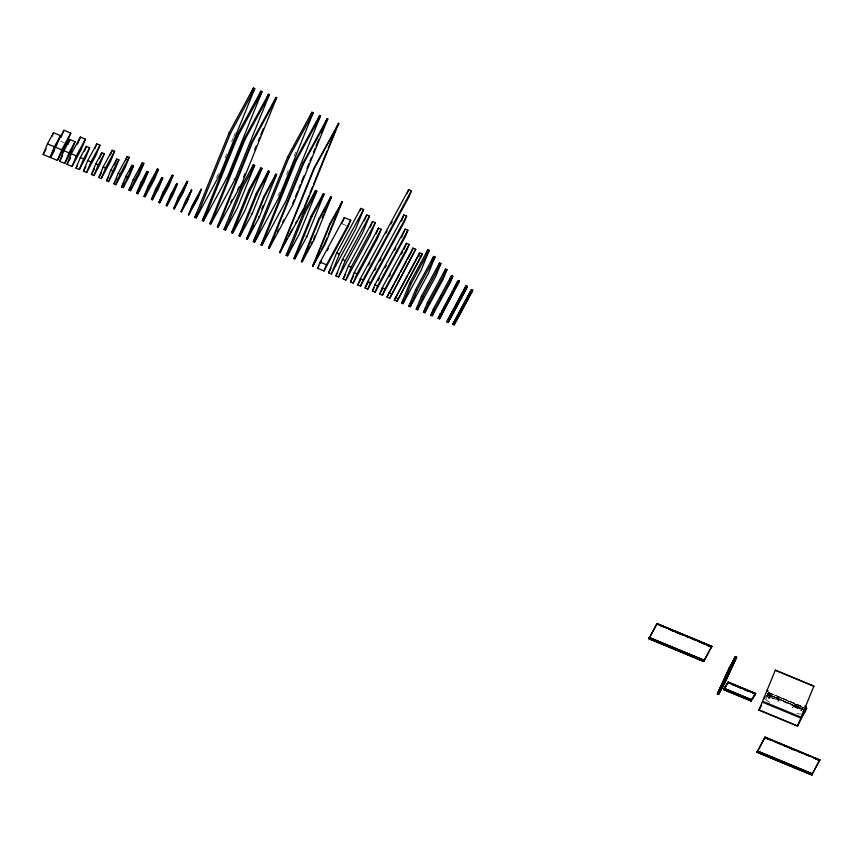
<?xml version="1.0" encoding="UTF-8"?>
<svg xmlns="http://www.w3.org/2000/svg" width="863" height="863" viewBox="0 0 863 863"><rect width="100%" height="100%" fill="white"/><g stroke="black" fill="none" stroke-linecap="round" stroke-linejoin="round"><path stroke-width="0.65" stroke-dasharray="4.32 3.24" d="M768.448 694.284L768.771 693.69M768.609 695.211L769.073 693.658L768.523 694.1M768.901 693.561L768.372 694.909L768.415 694.24M768.75 695.179C770.454 694.618 768.318 694.758 768.534 694.834C768.253 693.474 771.037 693.874 768.879 695.33M769.149 695.179L769.645 693.798L769.386 695.103M769.634 695.103L769.925 694.176M770.098 694.176L769.192 695.028M769.656 694.014L769.677 694.478M768.491 694.542L768.642 693.96M769.656 693.949L768.555 694.337L769.203 693.809M769.764 694.844L769.85 693.69M769.904 694.327L769.699 694.629M769.418 695.298L770.044 693.884M766.927 695.858L768.534 691.522M225.092 157.843L226.613 154.099M231.662 141.629L233.183 137.886M233.69 136.634L236.214 130.399M278.015 195.815L279.536 192.071M286.613 174.617L289.137 168.371M294.197 155.901L295.718 152.158M767.649 693.528L766.657 695.956L767.509 696.312L768.998 692.676L803.388 706.948M768.307 697.973L770.745 693.572L768.307 697.973L769.17 698.329L770.864 695.718M769.559 696.042L770.379 694.122L768.545 693.367L767.736 695.287L802.299 709.591M769.17 698.329L771.598 693.917L770.939 695.751L802.299 709.418M769.731 697.433L770.551 695.492L779.095 698.178L778.361 699.969L769.731 697.433L778.361 699.969M777.93 699.666L778.663 697.876M803.701 711.921L793.917 706.538L794.65 704.737L804.532 709.979M793.917 706.538L795.211 704.844M768.523 694.402L768.771 694.262M769.688 695.028L770.044 694.456M778.458 700.001L777.897 701.479L778.663 700.098M792.676 707.584L793.496 706.225M792.687 707.606L793.475 706.258M216.473 177.498L219.029 172.805M765.6 699.817L767.509 696.312M770.551 695.492L779.095 698.178M766.819 696.031L768.998 692.676M766.905 696.57L768.253 694.478L805.103 709.764M769.569 693.636L768.965 694.068L769.731 694.359M769.494 694.995L769.807 693.82M769.947 694.629L769.494 695.244M768.599 694.284L769.645 693.474M769.343 693.723L768.76 693.938L769.289 693.496M768.901 694.079L768.814 694.629M768.793 693.884L769.429 693.593M769.224 694.683L769.451 694.693M342.881 224.175L346.085 225.491M60.788 141.327L64.207 142.74M768.911 692.806L803.302 707.067M768.469 693.496L770.303 694.251M768.178 694.607L805.028 709.882M767.811 695.168L769.645 695.923M769.052 696.182L769.904 696.538M805.47 708.534L779.138 697.045L778.394 698.847L804.888 710.389M771.673 693.96L805.449 708.674M794.65 704.737L804.435 710.13M794.478 706.635L801.468 710.486M769.85 693.884L769.796 694.65M801.36 714.025A19.957 3.096 22.3 0 1 797.013 713.507M769.753 702.428A19.957 3.096 22.3 0 1 765.751 699.257"/><path stroke-width="1.29" d="M804.64 711.5L806.236 707.153L804.78 705.988M54.952 148.468L50.108 157.379L43.15 154.499L47.443 143.894L53.495 132.751L60.464 135.631L56.16 146.235M52.071 136.278L53.495 132.751M50.108 157.379L54.412 146.786L60.464 135.631M50.572 157.573L54.865 146.969L63.948 130.248L70.788 133.085L66.494 143.69L57.411 160.41L50.572 157.573L54.196 150.885M61.079 137.314L63.948 130.248M57.411 160.41L61.715 149.806L70.788 133.085M59.579 161.305L63.884 150.712L69.935 139.558L75.07 141.694L70.766 152.298L64.714 163.441L59.579 161.305L62.611 155.739M68.026 144.272L69.935 139.558M64.714 163.441L69.018 152.837L75.07 141.694M67.001 164.391L71.295 153.787L80.378 137.066L85.394 139.148L81.1 149.752L72.028 166.473L67.001 164.391L70.637 157.702M77.508 144.132L80.378 137.066M72.028 166.473L76.322 155.869L85.394 139.148M76.02 168.123L80.313 157.519L86.365 146.376L89.676 147.746L85.383 158.35L79.331 169.493L76.02 168.123L77.228 165.901M84.455 151.09L86.365 146.376M79.331 169.493L83.625 158.9L89.676 147.746M83.431 171.198L87.735 160.604L96.807 143.884L100.011 145.211L95.707 155.804L86.634 172.524L83.431 171.198L85.858 166.742M94.898 148.587L96.807 143.884M86.634 172.524L90.928 161.92L100.011 145.211M91.424 174.509L95.717 163.916L101.769 152.762L104.283 153.808L99.989 164.412L93.938 175.556L91.424 174.509L94.445 168.943M99.385 158.652L101.769 152.762M93.938 175.556L98.231 164.952L104.283 153.808M98.846 177.595L103.139 166.991L112.222 150.27L114.617 151.262L110.313 161.866L101.241 178.587L98.846 177.595L101.262 173.129M110.302 154.984L112.222 150.27M101.241 178.587L105.534 167.983L114.617 151.262M106.483 180.766L110.788 170.162L116.839 159.019L118.889 159.871L114.596 170.464L108.544 181.618L106.483 180.766L108.307 177.422M114.445 164.909L116.839 159.019M108.544 181.618L112.837 171.014L118.889 159.871M113.905 183.841L118.199 173.236L127.282 156.516L129.223 157.325L124.919 167.918L115.847 184.639L113.905 183.841L116.937 178.263M115.847 184.639L120.14 174.046L129.223 157.325M125.847 160.054L127.282 156.516M121.554 187.012L125.847 176.408L131.899 165.264L133.495 165.923L129.202 176.527L123.15 187.67L121.554 187.012L123.97 182.546M129.515 171.154L131.899 165.264M123.15 187.67L127.444 177.066L133.495 165.923M128.965 190.087L133.269 179.482L142.341 162.762L143.83 163.377L139.536 173.981L130.453 190.701L128.965 190.087L130.788 186.742M130.453 190.701L134.747 180.097L143.83 163.377M139.008 171.014L142.341 162.762M136.613 193.258L140.917 182.654L146.969 171.51L148.102 171.985L143.808 182.578L137.756 193.733L136.613 193.258L139.644 187.681M137.756 193.733L142.05 183.129L148.102 171.985M144.099 178.576L146.969 171.51M144.035 196.333L148.328 185.728L157.411 169.008L158.436 169.439L154.143 180.033L145.06 196.753L144.035 196.333L146.451 191.877M145.06 196.753L149.353 186.16L158.436 169.439M154.542 176.074L157.411 169.008M151.457 199.407L155.75 188.803L161.802 177.659L162.719 178.037L158.414 188.641L152.363 199.785L151.457 199.407L153.269 196.063M152.363 199.785L156.667 189.18L162.719 178.037M158.932 184.725L161.802 177.659M158.868 202.481L163.172 191.888L172.244 175.167L173.042 175.491L168.749 186.095L159.666 202.816L158.868 202.481L161.899 196.915M159.666 202.816L163.97 192.212L173.042 175.491M169.86 181.057L172.244 175.167M166.289 205.556L170.583 194.962L176.635 183.808L177.325 184.099L173.021 194.693L166.969 205.847L166.289 205.556L171.737 195.523M166.969 205.847L171.273 195.243L177.325 184.099M174.25 189.698L176.635 183.808M173.7 208.641L178.005 198.037L187.077 181.316L187.649 181.554L183.355 192.158L174.272 208.878L173.7 208.641L178.544 199.72M174.272 208.878L178.576 198.274L187.649 181.554M183.258 190.734L187.077 181.316M181.122 211.715L185.416 201.111L191.467 189.968L187.627 200.755L181.122 211.715L187.174 200.561L191.467 189.968M181.575 211.899L185.879 201.306L191.931 190.151M188.544 214.79L192.125 205.955L201.198 189.234L197.961 198.21L188.544 214.79L197.616 198.069L201.198 189.234M188.878 214.93L192.46 206.095L201.543 189.375M194.822 217.39L229.202 132.589L253.409 88.004L254.779 88.565L220.399 173.377L196.192 217.961L194.822 217.39L197.368 212.697M196.192 217.961L230.572 133.15L254.779 88.565M250.378 95.48L253.409 88.004M202.352 220.518L236.732 135.707L260.939 91.122L262.082 91.597L227.703 176.408L203.495 220.993L202.352 220.518L204.898 215.826M203.495 220.993L237.875 136.181L262.082 91.597M258.922 96.106L260.939 91.122M209.882 223.636L244.261 138.835L268.469 94.25L269.385 94.628L235.006 179.428L210.799 224.013L209.882 223.636L211.791 220.119M210.799 224.013L245.178 139.213L269.385 94.628M265.944 100.486L268.469 94.25M217.411 226.764L251.791 141.953L275.998 97.368L276.689 97.648L242.309 182.46L218.102 227.045L217.411 226.764L219.957 222.071M218.102 227.045L252.481 142.244L276.689 97.648M243.646 177.185L245.157 173.441M254.768 149.752L256.289 146.009M258.307 141.025L259.828 137.282M260.831 134.79L263.366 128.544M272.967 104.855L275.998 97.368M224.035 229.504L241.219 187.109L253.323 164.811L254.693 165.383L237.508 207.778L225.405 230.076L224.035 229.504L226.581 224.812M225.405 230.076L242.589 187.67L254.693 165.383M250.799 171.047L253.323 164.811M231.564 232.632L248.76 190.227L260.863 167.94L261.996 168.404L244.812 210.809L232.708 233.107L231.564 232.632L233.474 229.116M232.708 233.107L249.892 190.701L261.996 168.404M258.835 172.924L260.863 167.94M239.094 235.75L256.289 193.355L268.393 171.057L269.299 171.435L252.115 213.841L240.011 236.138L239.094 235.75L242.287 229.892M240.011 236.138L257.196 193.733L269.299 171.435M265.869 177.293L268.393 171.057M246.624 238.878L263.819 196.473L275.923 174.186L276.613 174.466L259.418 216.872L247.314 239.159L246.624 238.878L249.18 234.186M247.314 239.159L264.499 196.753L276.613 174.466M261.769 209.105L263.28 205.362M272.891 181.662L275.923 174.186M253.301 241.651L287.681 156.839L311.899 112.255L313.204 112.794L278.825 197.605L254.617 242.19L253.301 241.651L255.858 236.958M254.617 242.19L288.997 157.379L313.204 112.794M309.871 117.239L311.899 112.255M261.068 244.865L295.448 160.054L319.655 115.469L320.507 115.825L286.128 200.637L261.921 245.221L261.068 244.865L263.614 240.173M261.921 245.221L296.3 160.41L320.507 115.825M317.627 120.464L319.655 115.469M268.598 247.983L302.978 163.183L327.185 118.598L327.811 118.857L293.431 203.668L269.224 248.253L268.598 247.983L274.326 237.433M269.224 248.253L303.603 163.441L327.811 118.857M294.326 199.666L292.805 203.398L293.431 203.668M295.329 197.163L297.864 190.928M298.868 188.436L300.389 184.693M301.403 182.201L303.927 175.966M306.958 168.479L308.986 163.495M310 161.003L311.511 157.26M313.539 152.266L315.049 148.522M316.063 146.03L318.587 139.795M321.629 132.319L323.647 127.325M324.661 124.833L327.185 118.598M279.72 252.6L314.11 167.8L338.771 123.398L304.391 208.21L279.72 252.6L287.368 238.522M280.184 252.794L314.564 167.983L338.771 123.398M304.434 206.775L308.986 195.545M310 193.053L312.525 186.818M313.539 184.326L327.185 150.647M328.199 148.156L338.318 123.215M286.171 255.275L303.366 212.87L315.47 190.583L316.775 191.122L299.59 233.528L287.487 255.826L286.171 255.275L288.717 250.583M287.487 255.826L304.671 213.42L316.775 191.122M313.442 195.567L315.47 190.583M293.927 258.49L311.122 216.095L323.226 193.797L324.078 194.153L306.894 236.559L294.79 258.846L293.927 258.49L296.484 253.798M294.79 258.846L311.975 216.451L324.078 194.153M321.209 198.792L323.226 193.797M301.467 261.618L318.652 219.213L330.756 196.926L331.381 197.185L314.197 239.59L302.093 261.877L301.467 261.618L304.65 255.75M302.093 261.877L319.278 219.472L331.381 197.185M315.081 235.588L313.571 239.321L314.197 239.59M322.169 218.123L323.679 214.38M324.693 211.888L326.203 208.145M328.231 203.161L330.756 196.926M312.589 266.236L329.785 223.83L342.341 201.726L325.157 244.132L312.589 266.236L320.238 252.158M313.042 266.419L330.238 224.013L342.341 201.726M321.511 249.806L327.228 237.703M328.231 235.211L338.35 210.27M339.353 207.767L341.888 201.532M317.616 268.317L320.119 262.136L344.326 217.541L350.723 220.194L348.21 226.376L324.003 270.96L317.616 268.317L318.889 265.966M341.824 223.733L344.326 217.541M324.003 270.96L326.505 264.779L350.723 220.194M328.566 272.859L336.624 252.978L360.831 208.393L363.571 209.536L355.513 229.407L331.306 273.992L328.566 272.859L331.112 268.166M331.306 273.992L339.364 254.121L363.571 209.536M359.828 210.885L360.831 208.393M335.869 275.89L342.492 259.547L366.71 214.963L369.44 216.095L362.816 232.438L338.609 277.023L335.869 275.89L337.778 272.363M338.609 277.023L345.232 260.68L369.44 216.095M364.337 220.799L366.71 214.963M343.172 278.911L348.372 266.106L372.579 221.521L375.319 222.654L370.119 235.47L345.912 280.054L343.172 278.911L345.729 274.218M345.912 280.054L351.112 267.239L375.319 222.654M370.216 227.347L372.579 221.521M350.475 281.942L354.24 272.665L378.447 228.08L381.187 229.224L377.422 238.49L353.215 283.086L350.475 281.942L353.668 276.074M353.215 283.086L356.98 273.808L381.187 229.224M376.095 233.884L378.447 228.08M357.778 284.973L360.292 278.792L408.706 189.623L411.446 190.755L408.943 196.937L360.518 286.106L357.778 284.973L360.335 280.281M360.518 286.106L363.032 279.925L411.446 190.755M365.092 288.005L367.595 281.823L403.906 214.941L406.646 216.074L404.143 222.255L367.821 289.137L365.092 288.005L368.911 280.96M367.821 289.137L370.335 282.956L406.646 216.074M407.207 193.334L408.706 189.623M372.395 291.036L374.898 284.844L405.157 229.116L407.897 230.248L405.394 236.44L375.125 292.169L372.395 291.036L374.283 287.552M401.403 221.122L403.906 214.941M375.125 292.169L377.638 285.987L407.897 230.248M403.15 234.067L405.157 229.116M379.698 294.056L382.201 287.875L406.408 243.29L409.148 244.423L406.646 250.615L382.438 295.2L379.698 294.056L382.881 288.199M382.438 295.2L384.941 289.008L409.148 244.423M403.906 249.472L406.408 243.29M387.002 297.088L412.999 248.091L415.739 249.224L389.742 298.22L387.002 297.088L394.003 284.186M389.742 298.22L415.739 249.224M411.651 251.403L412.999 248.091M394.305 300.119L419.58 252.881L422.32 254.013L397.045 301.252L394.305 300.119L407.681 275.48M397.045 301.252L422.32 254.013M419.58 252.881L418.512 255.534L421.252 256.667M401.608 303.15L409.666 283.269L427.821 249.828L429.191 250.399L421.133 270.281L402.978 303.711L401.608 303.15L403.485 299.688M402.978 303.711L411.036 283.841L429.191 250.399M426.311 253.56L427.821 249.828M408.911 306.171L415.535 289.828L433.69 256.397L435.06 256.958L428.436 273.301L410.281 306.743L408.911 306.171L411.414 301.565M410.281 306.743L416.905 290.399L435.06 256.958M431.327 262.233L433.69 256.397M416.214 309.202L421.403 296.397L439.558 262.956L440.928 263.528L435.739 276.333L417.584 309.774L416.214 309.202L418.091 305.75M417.584 309.774L422.773 296.958L440.928 263.528M436.732 269.946L439.558 262.956M423.517 312.233L427.455 302.514L445.61 269.073L446.98 269.644L443.043 279.364L424.887 312.805L423.517 312.233L426.02 307.616M424.887 312.805L428.825 303.086L446.98 269.644M443.647 273.938L445.61 269.073M430.82 315.265L433.323 309.083L451.489 275.642L452.848 276.203L450.346 282.395L432.19 315.826L430.82 315.265L433.949 309.493M432.19 315.826L434.693 309.644L452.848 276.203M449.483 280.583L451.489 275.642M438.124 318.296L458.07 280.432L459.44 281.004L439.494 318.857L438.124 318.296L440.626 313.679M439.494 318.857L459.44 281.004M457.627 281.543L451.273 294.078M446.797 321.899L466.02 285.804L467.39 286.376L466.322 289.029L448.167 322.471L446.797 321.899L466.02 285.804M448.167 322.471L467.39 286.376M452.73 324.348L471.425 289.58L472.795 290.151L472.255 291.478L454.1 324.92L452.73 324.348L471.425 289.58M454.1 324.92L472.795 290.151M648.944 638.76L649.451 637.509L704.23 660.227L703.723 661.479L648.944 638.76L656.829 624.025M656.506 624.823L657.023 623.571L711.792 646.29L711.285 647.541M757.002 752.288L757.509 751.037L812.288 773.744L811.781 774.996L757.002 752.288L765.071 737.099L819.807 759.925M723.647 689.634L724.165 688.35L751.554 699.71L751.037 700.993L723.647 689.634L728.232 682.083L755.621 693.442L755.103 694.715M758.955 710.098L775.319 670.195L813.885 686.193L797.52 726.085L758.955 710.098L761.576 705.308M797.52 726.085L806.7 708.307L805.848 707.951L804.392 710.195M717.369 693.744L729.321 667.779L735.373 656.635L736.635 657.218L724.683 683.194L718.631 694.337L717.369 693.744L721.597 685.945M719.645 690.616L717.714 693.906L729.548 667.886M717.822 693.96L729.774 667.994L735.945 656.894M729.893 668.048L717.94 694.014L719.753 690.67M718.167 694.122L730.012 668.102L736.063 656.948L718.286 694.176L724.337 683.032M731.026 666.074L735.373 656.635M732.223 663.766L735.481 656.689M730.357 668.264L718.523 694.284L730.583 668.372L736.635 657.218M733.539 661.511L735.718 656.786L729.667 667.94M726.829 677.024L728.458 673.474M731.177 667.574L732.806 664.035M724.23 682.978L725.859 679.44M726.937 677.077L730.206 669.99M731.285 667.628L734.542 660.551M736.29 657.056L724.456 683.086L718.404 694.23M43.15 154.499L46.181 148.921M179.752 197.487L182.179 193.032M230.788 202.125L232.061 199.774M237.8 189.213L239.073 186.872M252.363 228.317L253.636 225.977M277.519 231.564L278.792 229.213M282.611 222.179L283.884 219.828M288.641 236.182L292.46 229.137M295.653 223.269L296.926 220.928M298.199 218.576L303.927 208.015M305.923 253.409L307.196 251.057M308.469 248.717L309.741 246.365M311.025 244.024L312.298 241.672M320.162 263.625L321.435 261.273M327.163 250.712L328.447 248.371M368.609 265.027L369.882 262.676M385.815 233.344L387.088 231.004M390.907 223.959L392.18 221.618M374.639 270.399L375.912 268.059M379.742 261.014L381.014 258.673M378.07 280.583L379.321 278.264M384.995 267.81L386.257 265.491M394.456 250.389L395.718 248.069M401.392 237.616L402.654 235.297M389.245 276.462L390.529 274.11M401.349 254.164L402.633 251.823M395.276 281.834L399.105 274.801M400.378 272.449L406.106 261.888M407.379 259.547L411.209 252.503M408.954 273.129L417.875 256.71M440.216 297.962L441.468 295.664M441.878 311.37L450.022 296.387M649.31 637.843L657.023 623.571M711.792 646.29L704.089 660.562L649.364 637.735L704.186 660.335M735.6 656.743L729.429 667.833L717.477 693.798L721.112 687.11M730.238 668.21L736.409 657.11M730.476 668.318L736.527 657.164L724.683 683.194M717.595 693.852L721.231 687.164M718.059 694.068L722.407 686.322M765.071 737.099L757.045 752.169L811.824 774.888L819.85 759.818L811.824 774.888M775.319 670.195L813.885 686.193M728.232 682.083L724.068 688.588L751.414 700.066M728.092 682.428L723.69 689.515L751.08 700.875M755.621 693.442L751.511 699.828L724.122 688.469M755.524 693.669L751.177 700.648L723.787 689.289M751.037 700.993L755.19 694.488M763.787 699.041L765.233 696.797M801.619 716.15L806.7 708.307M229.202 132.589L230.572 133.15M236.732 135.707L237.875 136.181M244.261 138.835L245.178 139.213M251.791 141.953L252.481 142.244M287.681 156.839L288.997 157.379M295.448 160.054L296.3 160.41M302.978 163.183L303.603 163.441M234.089 179.051L235.006 179.428M241.219 187.109L242.589 187.67M248.76 190.227L249.892 190.701M256.289 193.355L257.196 193.733M263.819 196.473L264.499 196.753M303.366 212.87L304.671 213.42M311.122 216.095L311.975 216.451M318.652 219.213L319.278 219.472M464.952 288.458L466.322 289.029M470.885 290.907L472.255 291.478M251.198 213.463L252.115 213.841M258.727 216.581L259.418 216.872M306.041 236.203L306.894 236.559M336.624 252.978L339.364 254.121M409.666 283.269L411.036 283.841M182.783 191.92L183.355 192.158M342.492 259.547L345.232 260.68M415.535 289.828L416.905 290.399M348.372 266.106L351.112 267.239M421.403 296.397L422.773 296.958M47.443 143.894L54.412 146.786M54.865 146.969L61.715 149.806M63.884 150.712L69.018 152.837M71.295 153.787L76.322 155.869M80.313 157.519L83.625 158.9M87.735 160.604L90.928 161.92M95.717 163.916L98.231 164.952M103.139 166.991L105.534 167.983M110.788 170.162L112.837 171.014M118.199 173.236L120.14 174.046M125.847 176.408L127.444 177.066M133.269 179.482L134.747 180.097M140.917 182.654L142.05 183.129M148.328 185.728L149.353 186.16M155.75 188.803L156.667 189.18M163.172 191.888L163.97 192.212M170.583 194.962L171.273 195.243M178.005 198.037L178.576 198.274M427.455 302.514L428.825 303.086M354.24 272.665L356.98 273.808M320.119 262.136L326.505 264.779M360.292 278.792L363.032 279.925M367.595 281.823L370.335 282.956M374.898 284.844L377.638 285.987M382.201 287.875L384.941 289.008M433.323 309.083L434.693 309.644M388.792 292.676L391.532 293.808M439.914 313.873L441.284 314.445M395.373 297.465L398.113 298.609M447.865 319.245L449.235 319.817M453.269 323.021L454.639 323.593M656.97 623.69L711.748 646.409M656.926 623.798L711.705 646.516M656.883 623.917L711.608 646.743L703.723 661.479L648.987 638.642M660.519 625.697L663.011 626.721M670.486 629.817L682.935 634.985M685.427 636.02L689.159 637.563M691.651 638.598L695.384 640.152M697.876 641.177L711.565 646.862M670.432 629.936L674.176 631.489M676.657 632.514L680.4 634.068M701.565 642.838L705.298 644.391M707.789 645.427L711.479 647.088M707.692 645.653L711.425 647.196M649.267 637.962L704.046 660.68M649.224 638.081L703.96 660.907M703.906 661.015L649.127 638.307L703.82 661.252M767.93 690.702L767.078 690.346L767.671 691.166M805.373 706.797L806.236 707.153M804.359 711.587L805.211 711.943M728.189 682.202L755.578 693.55M728.135 682.309L755.481 693.787M728.048 682.547L750.454 691.835M752.946 692.87L755.438 693.906M731.727 684.208L735.47 685.761L731.684 684.327M737.951 686.797L741.695 688.34M744.176 689.375L747.919 690.929M752.892 692.989L755.384 694.025M737.908 686.905L741.641 688.458M744.133 689.494L747.865 691.036M752.849 693.108L755.341 694.132M723.981 688.825L751.36 700.184M723.928 688.933L751.274 700.411M723.83 689.17L751.22 700.529M759.03 709.969L797.595 725.966M764.985 737.326L819.753 760.044M764.931 737.444L810.95 756.657M813.485 757.574L818.415 759.753M771.069 740.249L764.845 737.671L768.534 739.332M773.561 741.285L777.293 742.827M779.785 743.863L795.966 750.573M798.458 751.608L802.191 753.162M804.683 754.186L808.415 755.74M813.399 757.8L818.372 759.872M789.699 748.113L793.388 749.774M814.596 758.437L818.329 759.979M757.466 751.144L812.234 773.863M757.412 751.263L812.148 774.089L757.326 751.49M757.272 751.597L812.007 774.435M811.964 774.543L757.185 751.824L811.867 774.769M729.321 667.779L730.583 668.372M763.453 701.587L763.108 702.428L799.947 717.714L800.303 716.862L763.453 701.587"/></g></svg>
